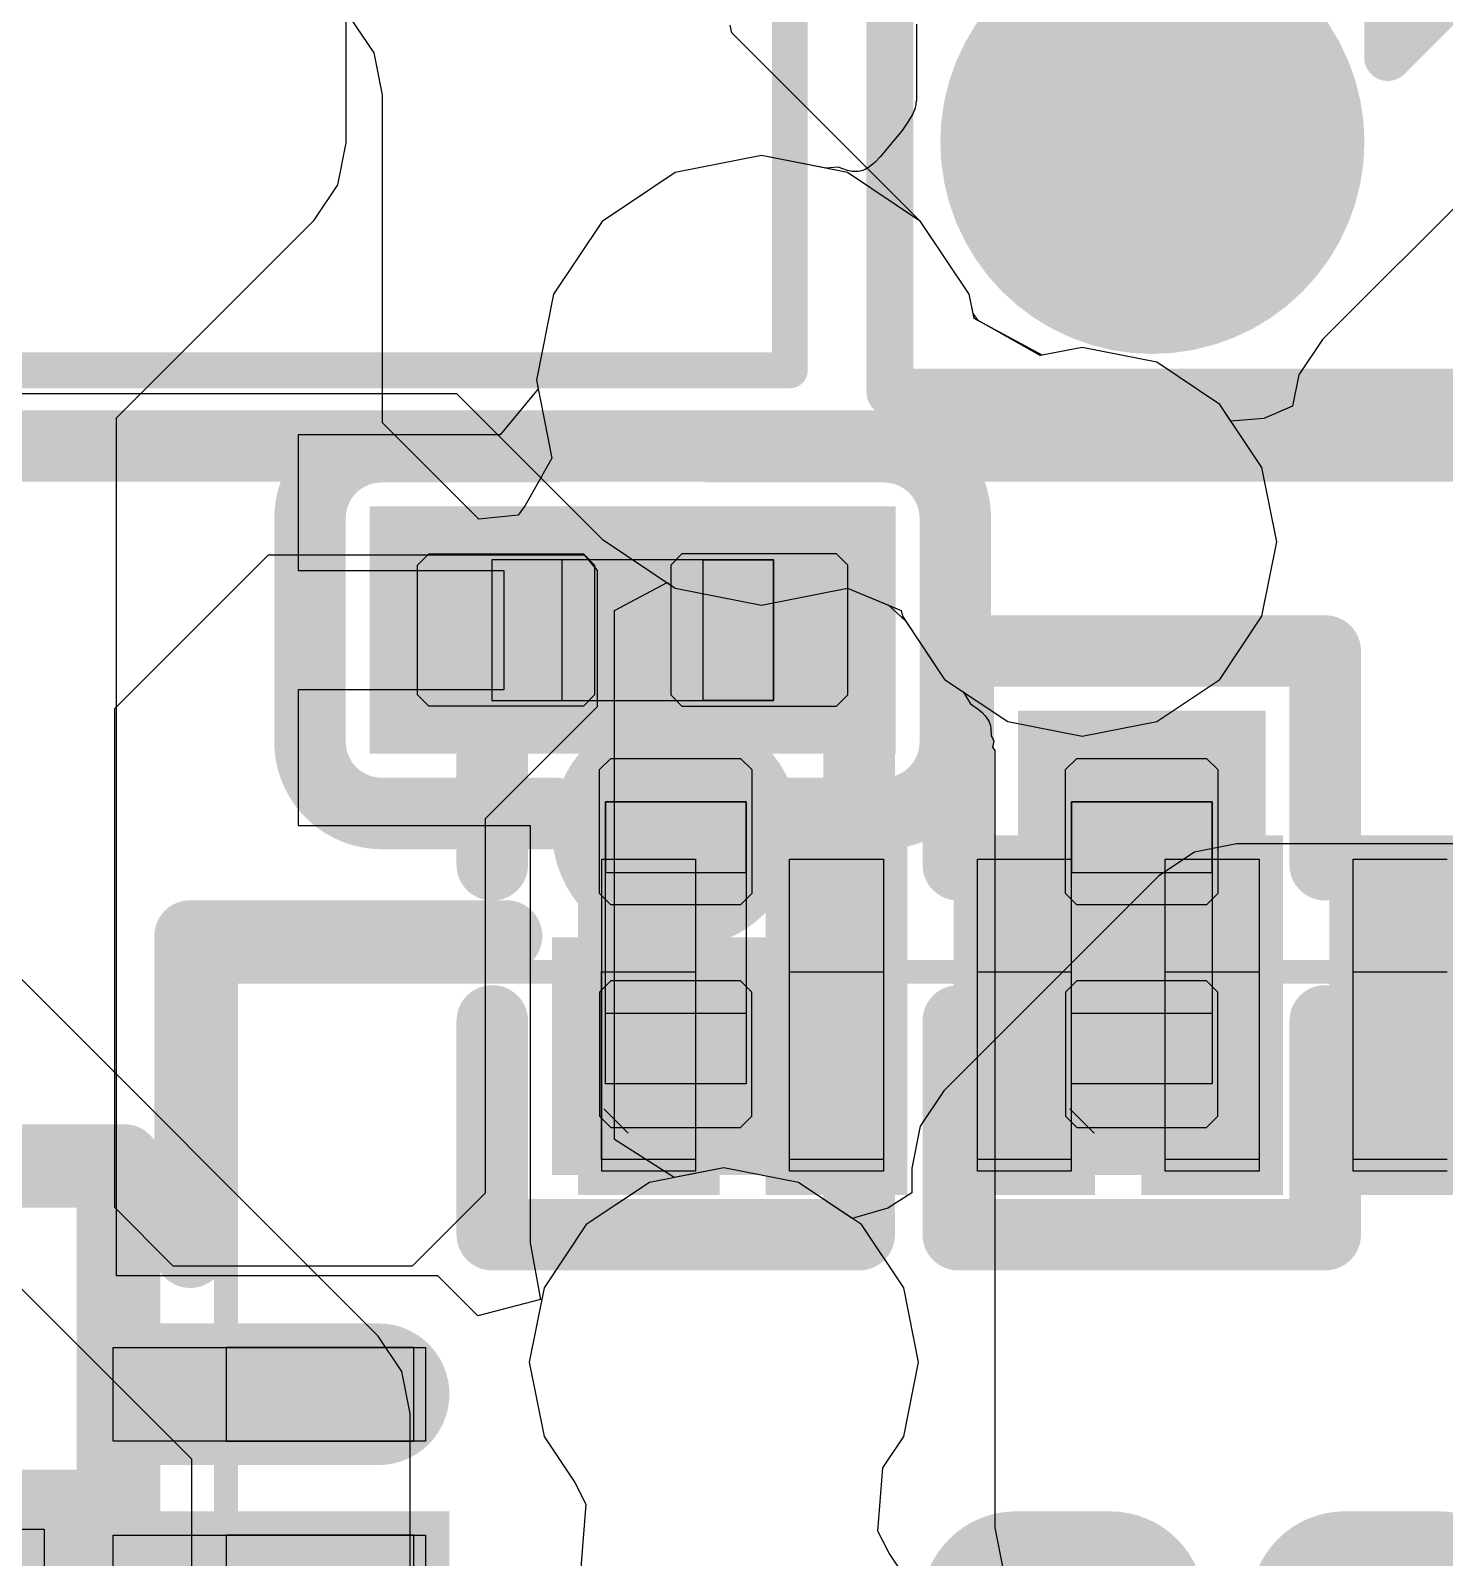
# Model space of a CAD drawing. Header units: millimetres. Extents: x 0 to 11.7, y 0 to 8.3.
# Drawn here: x 5.3018 to 5.4203, y 3.1336 to 3.2617 of the extents above; entities that cross this region are included whole.
import ezdxf

# ---------------------------------------------------------------- set-up
doc = ezdxf.new("R2010")
doc.units = ezdxf.units.MM
doc.header["$MEASUREMENT"] = 0
for name, color, linetype in [('BottomLayer', 5, 'Continuous'), ('BottomOverlay', 54, 'Continuous'), ('BottomPaste', 16, 'Continuous'), ('BottomSolder', 6, 'Continuous'), ('ConnectLayer', 7, 'Continuous'), ('Mechanical15', 56, 'Continuous'), ('Mechanical4', 56, 'Continuous'), ('Mechanical5', 56, 'Continuous'), ('Mechanical6', 56, 'Continuous'), ('TopLayer', 1, 'Continuous'), ('TopOverlay', 2, 'Continuous'), ('TopPaste', 8, 'Continuous'), ('TopSolder', 216, 'Continuous')]:
    doc.layers.add(name, color=color, linetype=linetype)

# ---------------------------------------------------------------- blocks, each defined once
blk = doc.blocks.new('C0201_B_16')
at = {"layer": 'BottomLayer'}
for points in [[(-0.0182, -0.00569), (-0.00369, -0.00569), (-0.0182, 0.00707), (-0.00369, 0.00707)], [(0.00339, -0.00569), (0.0179, -0.00569), (0.00339, 0.00707), (0.0179, 0.00707)]]:
    blk.add_solid(points, dxfattribs=at)
at = {"layer": 'BottomOverlay', "const_width": 0.006}
for points in [[(-0.0272, 0.01007, -0.414214), (-0.0212, 0.01607)], [(0.0209, 0.01607, -0.414214), (0.0269, 0.01007)], [(-0.0212, -0.01469, -0.414214), (-0.0272, -0.00869)], [(0.0269, -0.00869, -0.414214), (0.0209, -0.01469)]]:
    blk.add_lwpolyline(points, format="xyb", dxfattribs=at)
for points in [[(-0.00669, 0.01607), (-0.0212, 0.01607)], [(0.0209, 0.01607), (0.00639, 0.01607)], [(-0.0272, 0.01007), (-0.0272, -0.00869)], [(0.0269, 0.01007), (0.0269, -0.00869)], [(-0.00669, -0.01469), (-0.0212, -0.01469)], [(0.0209, -0.01469), (0.00639, -0.01469)]]:
    blk.add_lwpolyline(points, dxfattribs=at)
at = {"layer": 'BottomOverlay', "const_width": 0.003}
for points in [[(-0.0227, 0.01607, 1), (-0.0197, 0.01607, 1)], [(-0.0227, 0.01607, 1), (-0.0197, 0.01607, 1)], [(-0.00819, 0.01607, 1), (-0.00519, 0.01607, 1)], [(0.00489, 0.01607, 1), (0.00789, 0.01607, 1)], [(0.0194, 0.01607, 1), (0.0224, 0.01607, 1)], [(0.0194, 0.01607, 1), (0.0224, 0.01607, 1)], [(-0.0287, 0.01007, 1), (-0.0257, 0.01007, 1)], [(-0.0287, 0.01007, 1), (-0.0257, 0.01007, 1)], [(0.0254, 0.01007, 1), (0.0284, 0.01007, 1)], [(0.0254, 0.01007, 1), (0.0284, 0.01007, 1)], [(-0.0287, -0.00869, 1), (-0.0257, -0.00869, 1)], [(-0.0287, -0.00869, 1), (-0.0257, -0.00869, 1)], [(0.0254, -0.00869, 1), (0.0284, -0.00869, 1)], [(0.0254, -0.00869, 1), (0.0284, -0.00869, 1)], [(-0.0227, -0.01469, 1), (-0.0197, -0.01469, 1)], [(-0.0227, -0.01469, 1), (-0.0197, -0.01469, 1)], [(-0.00819, -0.01469, 1), (-0.00519, -0.01469, 1)], [(0.00489, -0.01469, 1), (0.00789, -0.01469, 1)], [(0.0194, -0.01469, 1), (0.0224, -0.01469, 1)], [(0.0194, -0.01469, 1), (0.0224, -0.01469, 1)]]:
    blk.add_lwpolyline(points, format="xyb", close=True, dxfattribs=at)
at = {"layer": 'BottomPaste'}
for p, q in [((-0.01725, 0.00707), (-0.0182, 0.00612)), ((-0.00428, 0.00707), (-0.01725, 0.00707)), ((-0.00334, 0.00612), (-0.00428, 0.00707)), ((0.00304, 0.00612), (0.00398, 0.00707)), ((0.00398, 0.00707), (0.01695, 0.00707)), ((0.01695, 0.00707), (0.0179, 0.00612)), ((-0.0182, 0.00612), (-0.0182, -0.00474)), ((-0.00334, -0.00474), (-0.00334, 0.00612)), ((0.00304, -0.00474), (0.00304, 0.00612)), ((0.0179, 0.00612), (0.0179, -0.00474)), ((-0.0182, -0.00474), (-0.01725, -0.00569)), ((-0.00428, -0.00569), (-0.00334, -0.00474)), ((0.00398, -0.00569), (0.00304, -0.00474)), ((0.0179, -0.00474), (0.01695, -0.00569)), ((-0.01725, -0.00569), (-0.00428, -0.00569)), ((0.01695, -0.00569), (0.00398, -0.00569))]:
    blk.add_line(p, q, dxfattribs=at)
for points in [[(-0.0182, -0.00569), (-0.00369, -0.00569), (-0.0182, 0.00707), (-0.00369, 0.00707)], [(0.00339, -0.00569), (0.0179, -0.00569), (0.00339, 0.00707), (0.0179, 0.00707)]]:
    blk.add_solid(points, dxfattribs=at)
at = {"layer": 'BottomSolder'}
for points in [[(-0.0222, -0.00969), (0.00031, -0.00969), (-0.0222, 0.01107), (0.00031, 0.01107)], [(-0.00061, -0.00969), (0.0219, -0.00969), (-0.00061, 0.01107), (0.0219, 0.01107)]]:
    blk.add_solid(points, dxfattribs=at)
at = {"layer": 'Mechanical4'}
for p, q in [((0.01166, 0.0066), (-0.01196, 0.0066)), ((-0.01196, 0.0066), (-0.01196, -0.00521)), ((0.01166, -0.00521), (0.01166, 0.0066)), ((-0.01196, -0.00521), (0.01166, -0.00521))]:
    blk.add_line(p, q, dxfattribs=at)
at = {"layer": 'Mechanical5'}
for p, q in [((-0.01196, -0.00521), (-0.01196, 0.0066)), ((-0.01196, 0.0066), (-0.00606, 0.0066)), ((-0.00606, 0.0066), (-0.00606, -0.00521)), ((0.01166, 0.0066), (0.00576, 0.0066)), ((0.00576, 0.0066), (0.00576, -0.00521)), ((0.01166, -0.00521), (0.01166, 0.0066)), ((-0.00606, -0.00521), (-0.01196, -0.00521)), ((0.00576, -0.00521), (0.01166, -0.00521))]:
    blk.add_line(p, q, dxfattribs=at)
blk = doc.blocks.new('R0201_53')
at = {"layer": 'Mechanical15', "const_width": 0.0001}
blk.add_lwpolyline([(0.01465, -0.006), (0.01665, -0.004)], dxfattribs=at)
at = {"layer": 'Mechanical15', "const_width": 0.00005}
for points in [[(0.01662, -0.004, 1), (0.01667, -0.004, 1)], [(0.01462, -0.006, 1), (0.01467, -0.006, 1)]]:
    blk.add_lwpolyline(points, format="xyb", close=True, dxfattribs=at)
at = {"layer": 'Mechanical4'}
for p, q in [((-0.01111, 0.00591), (0.01252, 0.00591)), ((-0.01111, -0.0059), (-0.01111, 0.00591)), ((0.01252, 0.00591), (0.01252, -0.0059)), ((0.01252, -0.0059), (-0.01111, -0.0059))]:
    blk.add_line(p, q, dxfattribs=at)
at = {"layer": 'Mechanical5'}
for p, q in [((-0.0052, 0.00591), (-0.01111, 0.00591)), ((-0.01111, 0.00591), (-0.01111, -0.0059)), ((-0.0052, -0.0059), (-0.0052, 0.00591)), ((0.00661, 0.00591), (0.01252, 0.00591)), ((0.00661, -0.0059), (0.00661, 0.00591)), ((0.01252, 0.00591), (0.01252, -0.0059)), ((-0.01111, -0.0059), (-0.0052, -0.0059)), ((0.01252, -0.0059), (0.00661, -0.0059))]:
    blk.add_line(p, q, dxfattribs=at)
at = {"layer": 'TopLayer', "const_width": 0.01193}
blk.add_lwpolyline([(-0.0088, 0.00041), (-0.0088, -0.00041)], dxfattribs=at)
at = {"layer": 'TopLayer', "const_width": 0.00597}
for points in [[(-0.01179, 0.00041, 1), (-0.00582, 0.00041, 1)], [(-0.01179, -0.00041, 1), (-0.00582, -0.00041, 1)]]:
    blk.add_lwpolyline(points, format="xyb", close=True, dxfattribs=at)
at = {"layer": 'TopLayer'}
blk.add_solid([(0.00425, -0.00638), (0.01618, -0.00638), (0.00425, 0.00638), (0.01618, 0.00638)], dxfattribs=at)
at = {"layer": 'TopOverlay', "const_width": 0.006}
for points in [[(-0.02377, -0.01538), (-0.02377, 0.01538)], [(-0.00584, 0.01538), (-0.02377, 0.01538)], [(0.02518, 0.01538), (0.00725, 0.01538)], [(0.02518, -0.01538), (0.02518, 0.01538)], [(-0.00584, -0.01538), (-0.02377, -0.01538)], [(0.02518, -0.01538), (0.00725, -0.01538)]]:
    blk.add_lwpolyline(points, dxfattribs=at)
at = {"layer": 'TopOverlay', "const_width": 0.003}
for points in [[(-0.02527, 0.01538, 1), (-0.02227, 0.01538, 1)], [(-0.02527, 0.01538, 1), (-0.02227, 0.01538, 1)], [(-0.00734, 0.01538, 1), (-0.00434, 0.01538, 1)], [(0.00575, 0.01538, 1), (0.00875, 0.01538, 1)], [(0.02368, 0.01538, 1), (0.02668, 0.01538, 1)], [(0.02368, 0.01538, 1), (0.02668, 0.01538, 1)], [(-0.02527, -0.01538, 1), (-0.02227, -0.01538, 1)], [(-0.02527, -0.01538, 1), (-0.02227, -0.01538, 1)], [(-0.00734, -0.01538, 1), (-0.00434, -0.01538, 1)], [(0.00575, -0.01538, 1), (0.00875, -0.01538, 1)], [(0.02368, -0.01538, 1), (0.02668, -0.01538, 1)], [(0.02368, -0.01538, 1), (0.02668, -0.01538, 1)]]:
    blk.add_lwpolyline(points, format="xyb", close=True, dxfattribs=at)
at = {"layer": 'TopPaste'}
for p, q in [((-0.01477, 0.00543), (-0.01383, 0.00638)), ((-0.01477, -0.00543), (-0.01477, 0.00543)), ((-0.01383, 0.00638), (-0.00343, 0.00638)), ((-0.00343, 0.00638), (-0.00248, 0.00543)), ((-0.00248, 0.00543), (-0.00248, -0.00543)), ((0.00484, 0.00638), (0.00389, 0.00543)), ((0.00389, 0.00543), (0.00389, -0.00543)), ((0.01524, 0.00638), (0.00484, 0.00638)), ((0.01618, 0.00543), (0.01524, 0.00638)), ((0.01618, -0.00543), (0.01618, 0.00543)), ((-0.01383, -0.00638), (-0.01477, -0.00543)), ((-0.00343, -0.00638), (-0.01383, -0.00638)), ((-0.00248, -0.00543), (-0.00343, -0.00638)), ((0.00389, -0.00543), (0.00484, -0.00638)), ((0.00484, -0.00638), (0.01524, -0.00638)), ((0.01524, -0.00638), (0.01618, -0.00543))]:
    blk.add_line(p, q, dxfattribs=at)
at = {"layer": 'TopPaste', "const_width": 0.01193}
blk.add_lwpolyline([(-0.0088, 0.00041), (-0.0088, -0.00041)], dxfattribs=at)
at = {"layer": 'TopPaste', "const_width": 0.00597}
for points in [[(-0.01179, 0.00041, 1), (-0.00582, 0.00041, 1)], [(-0.01179, -0.00041, 1), (-0.00582, -0.00041, 1)]]:
    blk.add_lwpolyline(points, format="xyb", close=True, dxfattribs=at)
at = {"layer": 'TopPaste'}
blk.add_solid([(0.00425, -0.00638), (0.01618, -0.00638), (0.00425, 0.00638), (0.01618, 0.00638)], dxfattribs=at)
at = {"layer": 'TopSolder', "const_width": 0.01993}
blk.add_lwpolyline([(-0.0088, 0.00041), (-0.0088, -0.00041)], dxfattribs=at)
at = {"layer": 'TopSolder', "const_width": 0.00997}
for points in [[(-0.01379, 0.00041, 1), (-0.00382, 0.00041, 1)], [(-0.01379, -0.00041, 1), (-0.00382, -0.00041, 1)]]:
    blk.add_lwpolyline(points, format="xyb", close=True, dxfattribs=at)
at = {"layer": 'TopSolder'}
blk.add_solid([(0.00025, -0.01038), (0.02018, -0.01038), (0.00025, 0.01038), (0.02018, 0.01038)], dxfattribs=at)
blk = doc.blocks.new('R0201_54')
at = {"layer": 'Mechanical15', "const_width": 0.0001}
blk.add_lwpolyline([(0.01465, -0.006), (0.01665, -0.004)], dxfattribs=at)
at = {"layer": 'Mechanical15', "const_width": 0.00005}
for points in [[(0.01662, -0.004, 1), (0.01667, -0.004, 1)], [(0.01462, -0.006, 1), (0.01467, -0.006, 1)]]:
    blk.add_lwpolyline(points, format="xyb", close=True, dxfattribs=at)
at = {"layer": 'Mechanical4'}
for p, q in [((-0.01111, 0.00591), (0.01252, 0.00591)), ((-0.01111, -0.0059), (-0.01111, 0.00591)), ((0.01252, 0.00591), (0.01252, -0.0059)), ((0.01252, -0.0059), (-0.01111, -0.0059))]:
    blk.add_line(p, q, dxfattribs=at)
at = {"layer": 'Mechanical5'}
for p, q in [((-0.0052, 0.00591), (-0.01111, 0.00591)), ((-0.01111, 0.00591), (-0.01111, -0.0059)), ((-0.0052, -0.0059), (-0.0052, 0.00591)), ((0.00661, 0.00591), (0.01252, 0.00591)), ((0.00661, -0.0059), (0.00661, 0.00591)), ((0.01252, 0.00591), (0.01252, -0.0059)), ((-0.01111, -0.0059), (-0.0052, -0.0059)), ((0.01252, -0.0059), (0.00661, -0.0059))]:
    blk.add_line(p, q, dxfattribs=at)
at = {"layer": 'TopLayer'}
for points in [[(-0.01477, -0.00638), (-0.00284, -0.00638), (-0.01477, 0.00638), (-0.00284, 0.00638)], [(0.00425, -0.00638), (0.01618, -0.00638), (0.00425, 0.00638), (0.01618, 0.00638)]]:
    blk.add_solid(points, dxfattribs=at)
at = {"layer": 'TopOverlay', "const_width": 0.006}
for points in [[(-0.02377, -0.01538), (-0.02377, 0.01538)], [(-0.00584, 0.01538), (-0.02377, 0.01538)], [(0.02518, 0.01538), (0.00725, 0.01538)], [(0.02518, -0.01538), (0.02518, 0.01538)], [(-0.00584, -0.01538), (-0.02377, -0.01538)], [(0.02518, -0.01538), (0.00725, -0.01538)]]:
    blk.add_lwpolyline(points, dxfattribs=at)
at = {"layer": 'TopOverlay', "const_width": 0.003}
for points in [[(-0.02527, 0.01538, 1), (-0.02227, 0.01538, 1)], [(-0.02527, 0.01538, 1), (-0.02227, 0.01538, 1)], [(-0.00734, 0.01538, 1), (-0.00434, 0.01538, 1)], [(0.00575, 0.01538, 1), (0.00875, 0.01538, 1)], [(0.02368, 0.01538, 1), (0.02668, 0.01538, 1)], [(0.02368, 0.01538, 1), (0.02668, 0.01538, 1)], [(-0.02527, -0.01538, 1), (-0.02227, -0.01538, 1)], [(-0.02527, -0.01538, 1), (-0.02227, -0.01538, 1)], [(-0.00734, -0.01538, 1), (-0.00434, -0.01538, 1)], [(0.00575, -0.01538, 1), (0.00875, -0.01538, 1)], [(0.02368, -0.01538, 1), (0.02668, -0.01538, 1)], [(0.02368, -0.01538, 1), (0.02668, -0.01538, 1)]]:
    blk.add_lwpolyline(points, format="xyb", close=True, dxfattribs=at)
at = {"layer": 'TopPaste'}
for p, q in [((-0.01477, 0.00543), (-0.01383, 0.00638)), ((-0.01477, -0.00543), (-0.01477, 0.00543)), ((-0.01383, 0.00638), (-0.00343, 0.00638)), ((-0.00343, 0.00638), (-0.00248, 0.00543)), ((-0.00248, 0.00543), (-0.00248, -0.00543)), ((0.00484, 0.00638), (0.00389, 0.00543)), ((0.00389, 0.00543), (0.00389, -0.00543)), ((0.01524, 0.00638), (0.00484, 0.00638)), ((0.01618, 0.00543), (0.01524, 0.00638)), ((0.01618, -0.00543), (0.01618, 0.00543)), ((-0.01383, -0.00638), (-0.01477, -0.00543)), ((-0.00343, -0.00638), (-0.01383, -0.00638)), ((-0.00248, -0.00543), (-0.00343, -0.00638)), ((0.00389, -0.00543), (0.00484, -0.00638)), ((0.00484, -0.00638), (0.01524, -0.00638)), ((0.01524, -0.00638), (0.01618, -0.00543))]:
    blk.add_line(p, q, dxfattribs=at)
for points in [[(-0.01477, -0.00638), (-0.00284, -0.00638), (-0.01477, 0.00638), (-0.00284, 0.00638)], [(0.00425, -0.00638), (0.01618, -0.00638), (0.00425, 0.00638), (0.01618, 0.00638)]]:
    blk.add_solid(points, dxfattribs=at)
at = {"layer": 'TopSolder'}
for points in [[(-0.01877, -0.01038), (0.00116, -0.01038), (-0.01877, 0.01038), (0.00116, 0.01038)], [(0.00025, -0.01038), (0.02018, -0.01038), (0.00025, 0.01038), (0.02018, 0.01038)]]:
    blk.add_solid(points, dxfattribs=at)
blk = doc.blocks.new('QFN_56_L7_0_W7_0_P0_40_TL_EP4_0_B_58')
at = {"layer": 'BottomLayer', "const_width": 0.00787}
blk.add_lwpolyline([(0.10539, 0.13963), (0.10539, 0.12132)], dxfattribs=at)
at = {"layer": 'BottomLayer', "const_width": 0.00394}
for points in [[(0.10342, 0.13963, 1), (0.10736, 0.13963, 1)], [(0.10342, 0.12132, 1), (0.10736, 0.12132, 1)]]:
    blk.add_lwpolyline(points, format="xyb", close=True, dxfattribs=at)
at = {"layer": 'BottomLayer'}
for points in [[(0.0857, 0.11739), (0.09357, 0.11739), (0.0857, 0.14357), (0.09357, 0.14357)], [(0.12409, 0.09474), (0.15027, 0.09474), (0.12409, 0.10261), (0.15027, 0.10261)], [(0.12409, 0.079), (0.15027, 0.079), (0.12409, 0.08687), (0.15027, 0.08687)], [(0.12409, 0.06325), (0.15027, 0.06325), (0.12409, 0.07112), (0.15027, 0.07112)], [(0.12409, 0.0475), (0.15027, 0.0475), (0.12409, 0.05537), (0.15027, 0.05537)], [(0.12409, 0.03175), (0.15027, 0.03175), (0.12409, 0.03962), (0.15027, 0.03962)]]:
    blk.add_solid(points, dxfattribs=at)
at = {"layer": 'BottomOverlay', "const_width": 0.006}
for points in [[(0.1173, 0.13712), (0.14382, 0.13712)], [(0.14382, 0.13712), (0.14382, 0.11059)]]:
    blk.add_lwpolyline(points, dxfattribs=at)
at = {"layer": 'BottomOverlay', "const_width": 0.003}
for points in [[(0.1158, 0.13712, 1), (0.1188, 0.13712, 1)], [(0.14232, 0.13712, 1), (0.14532, 0.13712, 1)], [(0.14232, 0.13712, 1), (0.14532, 0.13712, 1)], [(0.14232, 0.11059, 1), (0.14532, 0.11059, 1)]]:
    blk.add_lwpolyline(points, format="xyb", close=True, dxfattribs=at)
at = {"layer": 'BottomPaste'}
for p, q in [((0.0857, 0.14357), (0.09357, 0.14357)), ((0.09357, 0.14357), (0.09357, 0.11739)), ((0.10145, 0.14357), (0.10932, 0.14357)), ((0.10145, 0.11739), (0.10145, 0.14357)), ((0.10932, 0.14357), (0.10932, 0.11739)), ((0.09357, 0.11739), (0.0857, 0.11739)), ((0.10932, 0.11739), (0.10145, 0.11739)), ((0.12409, 0.10261), (0.15027, 0.10261)), ((0.12409, 0.09474), (0.12409, 0.10261)), ((0.15027, 0.10261), (0.15027, 0.09474)), ((0.15027, 0.09474), (0.12409, 0.09474)), ((0.12409, 0.08687), (0.15027, 0.08687)), ((0.12409, 0.079), (0.12409, 0.08687)), ((0.15027, 0.08687), (0.15027, 0.079)), ((0.15027, 0.079), (0.12409, 0.079)), ((0.12409, 0.07112), (0.15027, 0.07112)), ((0.12409, 0.06325), (0.12409, 0.07112)), ((0.15027, 0.07112), (0.15027, 0.06325)), ((0.15027, 0.06325), (0.12409, 0.06325)), ((0.12409, 0.05537), (0.15027, 0.05537)), ((0.12409, 0.0475), (0.12409, 0.05537)), ((0.15027, 0.05537), (0.15027, 0.0475)), ((0.15027, 0.0475), (0.12409, 0.0475)), ((0.12409, 0.03962), (0.15027, 0.03962)), ((0.12409, 0.03175), (0.12409, 0.03962)), ((0.15027, 0.03962), (0.15027, 0.03175))]:
    blk.add_line(p, q, dxfattribs=at)
at = {"layer": 'BottomSolder', "const_width": 0.01187}
blk.add_lwpolyline([(0.10539, 0.13963), (0.10539, 0.12132)], dxfattribs=at)
at = {"layer": 'BottomSolder', "const_width": 0.00594}
for points in [[(0.10242, 0.13963, 1), (0.10836, 0.13963, 1)], [(0.10242, 0.12132, 1), (0.10836, 0.12132, 1)]]:
    blk.add_lwpolyline(points, format="xyb", close=True, dxfattribs=at)
at = {"layer": 'BottomSolder'}
for points in [[(0.0837, 0.11539), (0.09557, 0.11539), (0.0837, 0.14557), (0.09557, 0.14557)], [(0.12209, 0.09274), (0.15227, 0.09274), (0.12209, 0.10461), (0.15227, 0.10461)], [(0.12209, 0.077), (0.15227, 0.077), (0.12209, 0.08887), (0.15227, 0.08887)], [(0.12209, 0.06125), (0.15227, 0.06125), (0.12209, 0.07312), (0.15227, 0.07312)], [(0.12209, 0.0455), (0.15227, 0.0455), (0.12209, 0.05737), (0.15227, 0.05737)], [(0.12209, 0.02975), (0.15227, 0.02975), (0.12209, 0.04162), (0.15227, 0.04162)]]:
    blk.add_solid(points, dxfattribs=at)
at = {"layer": 'Mechanical15'}
for p, q in [((0.09358, 0.13411), (0.0857, 0.13411)), ((0.09358, 0.11837), (0.09358, 0.13411)), ((0.10145, 0.13411), (0.10145, 0.11837)), ((0.10932, 0.13411), (0.10145, 0.13411)), ((0.10932, 0.11837), (0.10932, 0.13411)), ((0.0857, 0.11837), (0.09358, 0.11837)), ((0.10145, 0.11837), (0.10932, 0.11837)), ((0.12507, 0.09474), (0.12507, 0.10262)), ((0.12507, 0.10262), (0.14082, 0.10262)), ((0.14082, 0.10262), (0.14082, 0.09474)), ((0.14082, 0.09474), (0.12507, 0.09474)), ((0.12507, 0.079), (0.12507, 0.08687)), ((0.12507, 0.08687), (0.14082, 0.08687)), ((0.14082, 0.08687), (0.14082, 0.079)), ((0.14082, 0.079), (0.12507, 0.079)), ((0.12507, 0.06325), (0.12507, 0.07112)), ((0.12507, 0.07112), (0.14082, 0.07112)), ((0.14082, 0.07112), (0.14082, 0.06325)), ((0.14082, 0.06325), (0.12507, 0.06325)), ((0.12507, 0.0475), (0.12507, 0.05537)), ((0.12507, 0.05537), (0.14082, 0.05537)), ((0.14082, 0.05537), (0.14082, 0.0475)), ((0.14082, 0.0475), (0.12507, 0.0475)), ((0.12507, 0.03175), (0.12507, 0.03963)), ((0.12507, 0.03963), (0.14082, 0.03963)), ((0.14082, 0.03963), (0.14082, 0.03175))]:
    blk.add_line(p, q, dxfattribs=at)
at = {"layer": 'Mechanical15', "const_width": 0.002}
for points in [[(-0.13477, 0.13411), (0.14082, 0.13411)], [(0.14082, 0.13411), (0.14082, -0.14148)]]:
    blk.add_lwpolyline(points, dxfattribs=at)
at = {"layer": 'Mechanical15', "const_width": 0.001}
blk.add_lwpolyline([(0.14032, 0.13411, 1), (0.14132, 0.13411, 1)], format="xyb", close=True, dxfattribs=at)
blk.add_lwpolyline([(0.14032, 0.13411, 1), (0.14132, 0.13411, 1)], format="xyb", close=True, dxfattribs=at)
blk = doc.blocks.new('TF_SMD_H2_8____B_64')
at = {"layer": 'BottomOverlay', "const_width": 0.00598}
blk.add_lwpolyline([(-0.12693, -0.08296), (0.16696, -0.08296)], dxfattribs=at)
at = {"layer": 'Mechanical15', "const_width": 0.002}
blk.add_lwpolyline([(-0.21, -0.08296), (0.23921, -0.08296)], dxfattribs=at)
blk = doc.blocks.new('__2812B_0807_70')
at = {"layer": 'TopLayer', "const_width": 0.01378}
for points in [[(-0.02594, 0.02339, 1), (-0.01216, 0.02339, 1)], [(0.01406, 0.02339, 1), (0.02784, 0.02339, 1)]]:
    blk.add_lwpolyline(points, format="xyb", close=True, dxfattribs=at)
at = {"layer": 'TopLayer'}
for points in [[(-0.00527, -0.04138), (-0.00527, -0.01383), (-0.03283, -0.04138), (-0.03283, -0.01383)], [(0.03473, -0.04138), (0.03473, -0.01383), (0.00717, -0.04138), (0.00717, -0.01383)]]:
    blk.add_solid(points, dxfattribs=at)
at = {"layer": 'TopOverlay', "const_width": 0.00394}
for points in [[(-0.04005, 0.04539), (-0.04005, 0.02264)], [(-0.04005, 0.04539), (0.04195, 0.04539)], [(0.04195, 0.04539), (0.04195, -0.04961)], [(-0.04005, 0.02264), (-0.04005, -0.02286)], [(-0.01196, 0.00366), (0.01369, 0.00366)], [(-0.01196, 0.00366), (0.00086, -0.00917)], [(0.01373, 0.0037), (0.00086, -0.00917)], [(0.01373, 0.0037), (0.01369, 0.00366)], [(-0.04005, -0.02286), (-0.04005, -0.0456)], [(-0.04005, -0.04061), (-0.04005, -0.04961)], [(-0.04005, -0.04961), (0.04195, -0.04961)]]:
    blk.add_lwpolyline(points, dxfattribs=at)
at = {"layer": 'TopOverlay', "const_width": 0.00197}
for points in [[(-0.04103, 0.04539, 1), (-0.03906, 0.04539, 1)], [(-0.04103, 0.04539, 1), (-0.03906, 0.04539, 1)], [(0.04097, 0.04539, 1), (0.04294, 0.04539, 1)], [(0.04097, 0.04539, 1), (0.04294, 0.04539, 1)], [(-0.04103, 0.02264, 1), (-0.03906, 0.02264, 1)], [(-0.04103, 0.02264, 1), (-0.03906, 0.02264, 1)], [(-0.01295, 0.00366, 1), (-0.01098, 0.00366, 1)], [(-0.01295, 0.00366, 1), (-0.01098, 0.00366, 1)], [(0.0127, 0.00366, 1), (0.01467, 0.00366, 1)], [(0.0127, 0.00366, 1), (0.01467, 0.00366, 1)], [(0.01274, 0.0037, 1), (0.01471, 0.0037, 1)], [(0.01274, 0.0037, 1), (0.01471, 0.0037, 1)], [(-0.00012, -0.00917, 1), (0.00185, -0.00917, 1)], [(-0.00012, -0.00917, 1), (0.00185, -0.00917, 1)], [(-0.04103, -0.02286, 1), (-0.03906, -0.02286, 1)], [(-0.04103, -0.02286, 1), (-0.03906, -0.02286, 1)], [(-0.04103, -0.04061, 1), (-0.03906, -0.04061, 1)], [(-0.04103, -0.0456, 1), (-0.03906, -0.0456, 1)], [(-0.04103, -0.04961, 1), (-0.03906, -0.04961, 1)], [(-0.04103, -0.04961, 1), (-0.03906, -0.04961, 1)], [(0.04097, -0.04961, 1), (0.04294, -0.04961, 1)], [(0.04097, -0.04961, 1), (0.04294, -0.04961, 1)]]:
    blk.add_lwpolyline(points, format="xyb", close=True, dxfattribs=at)
at = {"layer": 'TopPaste', "const_width": 0.01378}
for points in [[(-0.02594, 0.02339, 1), (-0.01216, 0.02339, 1)], [(0.01406, 0.02339, 1), (0.02784, 0.02339, 1)]]:
    blk.add_lwpolyline(points, format="xyb", close=True, dxfattribs=at)
at = {"layer": 'TopPaste'}
for points in [[(-0.00527, -0.04138), (-0.00527, -0.01383), (-0.03283, -0.04138), (-0.03283, -0.01383)], [(0.03473, -0.04138), (0.03473, -0.01383), (0.00717, -0.04138), (0.00717, -0.01383)]]:
    blk.add_solid(points, dxfattribs=at)
at = {"layer": 'TopSolder', "const_width": 0.01778}
for points in [[(-0.02794, 0.02339, 1), (-0.01016, 0.02339, 1)], [(0.01206, 0.02339, 1), (0.02984, 0.02339, 1)]]:
    blk.add_lwpolyline(points, format="xyb", close=True, dxfattribs=at)
at = {"layer": 'TopSolder'}
for points in [[(-0.00127, -0.04538), (-0.00127, -0.00983), (-0.03683, -0.04538), (-0.03683, -0.00983)], [(0.03873, -0.04538), (0.03873, -0.00983), (0.00317, -0.04538), (0.00317, -0.00983)]]:
    blk.add_solid(points, dxfattribs=at)
blk = doc.blocks.new('LCD_240_240_76')
at = {"layer": 'TopSolder', "const_width": 0.00794}
for points in [[(-0.34464, 0.41615, 1), (-0.3367, 0.41615, 1)], [(-0.33676, 0.41615, 1), (-0.32883, 0.41615, 1)], [(-0.31708, 0.41615, 1), (-0.30914, 0.41615, 1)], [(-0.3092, 0.41615, 1), (-0.30127, 0.41615, 1)]]:
    blk.add_lwpolyline(points, format="xyb", close=True, dxfattribs=at)
at = {"layer": 'TopSolder'}
for points in [[(-0.34067, 0.30109), (-0.33279, 0.30109), (-0.34067, 0.42409), (-0.33279, 0.42409)], [(-0.31311, 0.30109), (-0.30524, 0.30109), (-0.31311, 0.42409), (-0.30524, 0.42409)]]:
    blk.add_solid(points, dxfattribs=at)
blk = doc.blocks.new('SOT_723_L1_2_W0_8_P0_40_LS1_2_BR_82')
at = {"layer": 'Mechanical15'}
for p, q in [((0.01221, 0.01161), (0.01221, 0.01988)), ((0.01221, 0.01988), (0.02362, 0.01988)), ((0.02362, 0.01988), (0.02362, 0.01161)), ((0.01221, 0.01161), (0.01221, 0.01161)), ((0.02362, 0.01161), (0.01221, 0.01161)), ((-0.01221, 0.0061), (-0.02362, 0.0061)), ((-0.02362, 0.0061), (-0.02362, -0.0061)), ((-0.01221, -0.0061), (-0.01221, 0.0061)), ((-0.02362, -0.0061), (-0.01221, -0.0061)), ((-0.01221, -0.0061), (-0.01221, -0.0061)), ((0.01221, -0.01988), (0.01221, -0.01161)), ((0.01221, -0.01161), (0.02362, -0.01161)), ((0.02362, -0.01161), (0.02362, -0.01988)), ((0.01221, -0.01988), (0.01221, -0.01988)), ((0.02362, -0.01988), (0.01221, -0.01988)), ((0.02264, -0.02126), (0.02125, -0.02264)), ((0.0246, -0.02126), (0.02264, -0.02126)), ((0.02598, -0.02264), (0.0246, -0.02126)), ((0.02125, -0.02264), (0.02125, -0.02362)), ((0.02598, -0.02362), (0.02598, -0.02264)), ((0.02125, -0.02362), (0.02125, -0.0246)), ((0.02598, -0.02362), (0.02598, -0.02362)), ((0.02598, -0.0246), (0.02598, -0.02362)), ((0.02125, -0.0246), (0.02264, -0.02599)), ((0.0246, -0.02598), (0.02598, -0.0246)), ((0.02264, -0.02599), (0.0246, -0.02598))]:
    blk.add_line(p, q, dxfattribs=at)
at = {"layer": 'Mechanical15', "const_width": 0.002}
for points in [[(0.01575, 0.02362), (-0.01575, 0.02362)], [(-0.01575, -0.02362), (-0.01575, 0.02362)], [(0.01575, -0.02362), (0.01575, 0.02362)], [(0.01575, -0.02362), (-0.01575, -0.02362)]]:
    blk.add_lwpolyline(points, dxfattribs=at)
at = {"layer": 'Mechanical15', "const_width": 0.001}
for points in [[(-0.01625, 0.02362, 1), (-0.01525, 0.02362, 1)], [(-0.01625, 0.02362, 1), (-0.01525, 0.02362, 1)], [(0.01525, 0.02362, 1), (0.01625, 0.02362, 1)], [(0.01525, 0.02362, 1), (0.01625, 0.02362, 1)], [(-0.01625, -0.02362, 1), (-0.01525, -0.02362, 1)], [(-0.01625, -0.02362, 1), (-0.01525, -0.02362, 1)], [(0.01525, -0.02362, 1), (0.01625, -0.02362, 1)], [(0.01525, -0.02362, 1), (0.01625, -0.02362, 1)]]:
    blk.add_lwpolyline(points, format="xyb", close=True, dxfattribs=at)
at = {"layer": 'Mechanical6'}
for points, const_width in [([(0.03894, -0.015, 1), (0.03106, -0.015, 1)], 0.00787), ([(0.02909, -0.015, 1), (0.03303, -0.015, 1)], 0.00394), ([(0.03697, -0.015, 1), (0.04091, -0.015, 1)], 0.00394)]:
    blk.add_lwpolyline(points, format="xyb", close=True, dxfattribs=dict(at, const_width=const_width))
at = {"layer": 'TopLayer', "const_width": 0.01709}
blk.add_lwpolyline([(-0.01977, 0), (-0.02193, 0)], dxfattribs=at)
at = {"layer": 'TopLayer', "const_width": 0.00854}
for points in [[(-0.0262, 0, 1), (-0.01766, 0, 1)], [(-0.02404, 0, 1), (-0.0155, 0, 1)]]:
    blk.add_lwpolyline(points, format="xyb", close=True, dxfattribs=at)
at = {"layer": 'TopLayer'}
for points in [[(0.01122, 0.00996), (0.03048, 0.00996), (0.01122, 0.02154), (0.03048, 0.02154)], [(0.01122, -0.02154), (0.03048, -0.02154), (0.01122, -0.00996), (0.03048, -0.00996)]]:
    blk.add_solid(points, dxfattribs=at)
at = {"layer": 'TopOverlay', "const_width": 0.006}
for points in [[(-0.01875, 0.01479), (-0.01875, 0.02662)], [(0.01875, 0.02662), (-0.01875, 0.02662)], [(0.01875, -0.00096), (0.01875, 0.00096)], [(-0.01875, -0.02662), (-0.01875, -0.01479)], [(0.01875, -0.02662), (-0.01875, -0.02662)]]:
    blk.add_lwpolyline(points, dxfattribs=at)
at = {"layer": 'TopOverlay', "const_width": 0.003}
for points in [[(-0.02025, 0.02662, 1), (-0.01725, 0.02662, 1)], [(-0.02025, 0.02662, 1), (-0.01725, 0.02662, 1)], [(0.01725, 0.02662, 1), (0.02025, 0.02662, 1)], [(-0.02025, 0.01479, 1), (-0.01725, 0.01479, 1)], [(0.01725, 0.00096, 1), (0.02025, 0.00096, 1)], [(0.01725, -0.00096, 1), (0.02025, -0.00096, 1)], [(-0.02025, -0.01479, 1), (-0.01725, -0.01479, 1)], [(-0.02025, -0.02662, 1), (-0.01725, -0.02662, 1)], [(-0.02025, -0.02662, 1), (-0.01725, -0.02662, 1)], [(0.01725, -0.02662, 1), (0.02025, -0.02662, 1)]]:
    blk.add_lwpolyline(points, format="xyb", close=True, dxfattribs=at)
at = {"layer": 'TopPaste', "const_width": 0.01709}
blk.add_lwpolyline([(-0.01977, 0), (-0.02193, 0)], dxfattribs=at)
at = {"layer": 'TopPaste', "const_width": 0.00854}
for points in [[(-0.0262, 0, 1), (-0.01766, 0, 1)], [(-0.02404, 0, 1), (-0.0155, 0, 1)]]:
    blk.add_lwpolyline(points, format="xyb", close=True, dxfattribs=at)
at = {"layer": 'TopPaste'}
for points in [[(0.01122, 0.00996), (0.03048, 0.00996), (0.01122, 0.02154), (0.03048, 0.02154)], [(0.01122, -0.02154), (0.03048, -0.02154), (0.01122, -0.00996), (0.03048, -0.00996)]]:
    blk.add_solid(points, dxfattribs=at)
at = {"layer": 'TopSolder', "const_width": 0.02509}
blk.add_lwpolyline([(-0.01977, 0), (-0.02193, 0)], dxfattribs=at)
at = {"layer": 'TopSolder', "const_width": 0.01254}
for points in [[(-0.0282, 0, 1), (-0.01566, 0, 1)], [(-0.02604, 0, 1), (-0.0135, 0, 1)]]:
    blk.add_lwpolyline(points, format="xyb", close=True, dxfattribs=at)
at = {"layer": 'TopSolder'}
for points in [[(0.00722, 0.00596), (0.03448, 0.00596), (0.00722, 0.02554), (0.03448, 0.02554)], [(0.00722, -0.02554), (0.03448, -0.02554), (0.00722, -0.00596), (0.03448, -0.00596)]]:
    blk.add_solid(points, dxfattribs=at)

msp = doc.modelspace()

# ---------------------------------------------------------------- linework, layer by layer
at = {"layer": 'BottomLayer'}
for p, q in [((5.32171, 3.21767), (5.30881, 3.20477)), ((5.34825, 3.21767), (5.32171, 3.21767)), ((5.34931, 3.21637), (5.34825, 3.21767)), ((5.34931, 3.20497), (5.34931, 3.21637)), ((5.30881, 3.20477), (5.30881, 3.16297)), ((5.33991, 3.19557), (5.34931, 3.20497)), ((5.33991, 3.16417), (5.33991, 3.19557)), ((5.33381, 3.15807), (5.33991, 3.16417)), ((5.30881, 3.16297), (5.31371, 3.15807)), ((5.31371, 3.15807), (5.33381, 3.15807))]:
    msp.add_line(p, q, dxfattribs=at)
at = {"layer": 'ConnectLayer'}
for p, q in [((5.4571, 3.28276), (5.4101, 3.23576)), ((5.32824, 3.25224), (5.32824, 3.28057)), ((5.33058, 3.25978), (5.32859, 3.26276)), ((5.36058, 3.26147), (5.36042, 3.26211)), ((5.37605, 3.26221), (5.37605, 3.25578)), ((5.37639, 3.24566), (5.36058, 3.26147)), ((5.33128, 3.25627), (5.33058, 3.25978)), ((5.33128, 3.22875), (5.33128, 3.25627)), ((5.37599, 3.25544), (5.37595, 3.25521)), ((5.37605, 3.25578), (5.37599, 3.25563)), ((5.37599, 3.25563), (5.37599, 3.25544)), ((5.37574, 3.25469), (5.37537, 3.25404)), ((5.37594, 3.25514), (5.37574, 3.25469)), ((5.37596, 3.25518), (5.37594, 3.25514)), ((5.37595, 3.25521), (5.37596, 3.25518)), ((5.37485, 3.25328), (5.37301, 3.25107)), ((5.37537, 3.25404), (5.37485, 3.25328)), ((5.32754, 3.24873), (5.32824, 3.25224)), ((5.36305, 3.25119), (5.35583, 3.24975)), ((5.36305, 3.25119), (5.35583, 3.24975)), ((5.37027, 3.24975), (5.36305, 3.25119)), ((5.36848, 3.25011), (5.36305, 3.25119)), ((5.3724, 3.25045), (5.37203, 3.25018)), ((5.37259, 3.25063), (5.3724, 3.25045)), ((5.37301, 3.25107), (5.37259, 3.25063)), ((5.35583, 3.24975), (5.34971, 3.24566)), ((5.35583, 3.24975), (5.34971, 3.24566)), ((5.3695, 3.25019), (5.36848, 3.25011)), ((5.37028, 3.24993), (5.3695, 3.25019)), ((5.37639, 3.24566), (5.37027, 3.24975)), ((5.37066, 3.24985), (5.37028, 3.24993)), ((5.37094, 3.24983), (5.37066, 3.24985)), ((5.37116, 3.24983), (5.37094, 3.24983)), ((5.37134, 3.24986), (5.37116, 3.24983)), ((5.37152, 3.24991), (5.37134, 3.24986)), ((5.37175, 3.25001), (5.37152, 3.24991)), ((5.37203, 3.25018), (5.37175, 3.25001)), ((5.32555, 3.24575), (5.32754, 3.24873)), ((5.30898, 3.22918), (5.32555, 3.24575)), ((5.34971, 3.24566), (5.34563, 3.23954)), ((5.34971, 3.24566), (5.34563, 3.23954)), ((5.38048, 3.23954), (5.37639, 3.24566)), ((5.38048, 3.23954), (5.37639, 3.24566)), ((5.34563, 3.23954), (5.34419, 3.23233)), ((5.34563, 3.23954), (5.34419, 3.23233)), ((5.3808, 3.23793), (5.38048, 3.23954)), ((5.38088, 3.23752), (5.38048, 3.23954)), ((5.38123, 3.23733), (5.3808, 3.23793)), ((5.38659, 3.23443), (5.38088, 3.23752)), ((5.38641, 3.2344), (5.38123, 3.23733)), ((5.38994, 3.23509), (5.38659, 3.23443)), ((5.38994, 3.23509), (5.38659, 3.23443)), ((5.39619, 3.23385), (5.38994, 3.23509)), ((5.39619, 3.23385), (5.38994, 3.23509)), ((5.4101, 3.23576), (5.40811, 3.23278)), ((5.38659, 3.23443), (5.38641, 3.2344)), ((5.40148, 3.23031), (5.39619, 3.23385)), ((5.40148, 3.23031), (5.39619, 3.23385)), ((5.40811, 3.23278), (5.40759, 3.23016)), ((5.2503, 3.23122), (5.33749, 3.23122)), ((5.33749, 3.23122), (5.34971, 3.21899)), ((5.34433, 3.23162), (5.34116, 3.22776)), ((5.34419, 3.23233), (5.34433, 3.23162)), ((5.34419, 3.23233), (5.34549, 3.22579)), ((5.40501, 3.22502), (5.40148, 3.23031)), ((5.40241, 3.22891), (5.40148, 3.23031)), ((5.40759, 3.23016), (5.40516, 3.22911)), ((5.30898, 3.15722), (5.30898, 3.22918)), ((5.33935, 3.22069), (5.33128, 3.22875)), ((5.40516, 3.22911), (5.40241, 3.22891)), ((5.34116, 3.22776), (5.32421, 3.22776)), ((5.32421, 3.22776), (5.32421, 3.21638)), ((5.34549, 3.22579), (5.34325, 3.22183)), ((5.40626, 3.21878), (5.40501, 3.22502)), ((5.34266, 3.22101), (5.33935, 3.22069)), ((5.34325, 3.22183), (5.34266, 3.22101)), ((5.34971, 3.21899), (5.35583, 3.2149)), ((5.40501, 3.21254), (5.40626, 3.21878)), ((5.32421, 3.21638), (5.34146, 3.21638)), ((5.34146, 3.21638), (5.34146, 3.20638)), ((5.35073, 3.21301), (5.35514, 3.21536)), ((5.35514, 3.21536), (5.35583, 3.2149)), ((5.35583, 3.2149), (5.36305, 3.21346)), ((5.35583, 3.2149), (5.36305, 3.21346)), ((5.36305, 3.21346), (5.37027, 3.2149)), ((5.36305, 3.21346), (5.37027, 3.2149)), ((5.37027, 3.2149), (5.37372, 3.21347)), ((5.37027, 3.2149), (5.37477, 3.21303)), ((5.37372, 3.21347), (5.37514, 3.21214)), ((5.35073, 3.16864), (5.35073, 3.21301)), ((5.37477, 3.21303), (5.37487, 3.21254)), ((5.37487, 3.21254), (5.37841, 3.20724)), ((5.37514, 3.21214), (5.37841, 3.20724)), ((5.40148, 3.20724), (5.40501, 3.21254)), ((5.37841, 3.20724), (5.37997, 3.2062)), ((5.37841, 3.20724), (5.3837, 3.20371)), ((5.39619, 3.20371), (5.40148, 3.20724)), ((5.34146, 3.20638), (5.32421, 3.20638)), ((5.32421, 3.20638), (5.32421, 3.195)), ((5.37997, 3.2062), (5.38059, 3.20519)), ((5.38059, 3.20519), (5.38122, 3.20474)), ((5.38122, 3.20474), (5.38155, 3.20446)), ((5.38155, 3.20446), (5.38179, 3.20421)), ((5.38179, 3.20421), (5.38196, 3.204)), ((5.38196, 3.204), (5.38207, 3.20383)), ((5.38207, 3.20383), (5.38215, 3.20367)), ((5.38215, 3.20367), (5.38221, 3.20352)), ((5.38221, 3.20352), (5.38226, 3.20334)), ((5.38226, 3.20334), (5.38229, 3.20312)), ((5.38229, 3.20312), (5.38232, 3.20253)), ((5.3837, 3.20371), (5.38994, 3.20247)), ((5.38994, 3.20247), (5.39619, 3.20371)), ((5.38232, 3.20253), (5.38254, 3.20207)), ((5.38254, 3.20207), (5.38244, 3.20157)), ((5.38244, 3.20157), (5.38263, 3.20129)), ((5.38263, 3.20129), (5.38263, 3.13607)), ((5.33093, 3.15217), (5.28908, 3.19402)), ((5.32421, 3.195), (5.34366, 3.195)), ((5.34366, 3.195), (5.34366, 3.15998)), ((5.39935, 3.19275), (5.39638, 3.19076)), ((5.40287, 3.19345), (5.39935, 3.19275)), ((5.50618, 3.19345), (5.40287, 3.19345)), ((5.39638, 3.19076), (5.37835, 3.17274)), ((5.27942, 3.17773), (5.31527, 3.14188)), ((5.37835, 3.17274), (5.37637, 3.16976)), ((5.37637, 3.16976), (5.37567, 3.16625)), ((5.35573, 3.16546), (5.35073, 3.16864)), ((5.35991, 3.16629), (5.35366, 3.16504)), ((5.35991, 3.16629), (5.35573, 3.16546)), ((5.36615, 3.16504), (5.35991, 3.16629)), ((5.36615, 3.16504), (5.35991, 3.16629)), ((5.37567, 3.16625), (5.37567, 3.16418)), ((5.35366, 3.16504), (5.34837, 3.16151)), ((5.37144, 3.16151), (5.36615, 3.16504)), ((5.37067, 3.16203), (5.36615, 3.16504)), ((5.37567, 3.16418), (5.37364, 3.1629)), ((5.37364, 3.1629), (5.37067, 3.16203)), ((5.34837, 3.16151), (5.34483, 3.15622)), ((5.37498, 3.15622), (5.37144, 3.16151)), ((5.34366, 3.15998), (5.34366, 3.15998)), ((5.34366, 3.15998), (5.34454, 3.15523)), ((5.33592, 3.15722), (5.30898, 3.15722)), ((5.33927, 3.15387), (5.33592, 3.15722)), ((5.34483, 3.15622), (5.34359, 3.14997)), ((5.37622, 3.14997), (5.37498, 3.15622)), ((5.34454, 3.15523), (5.33927, 3.15387)), ((5.33292, 3.14919), (5.33093, 3.15217)), ((5.33362, 3.14568), (5.33292, 3.14919)), ((5.34359, 3.14997), (5.34483, 3.14373)), ((5.37498, 3.14373), (5.37622, 3.14997)), ((5.33362, 3.11878), (5.33362, 3.14568)), ((5.34483, 3.14373), (5.3474, 3.13989)), ((5.37324, 3.14112), (5.37498, 3.14373)), ((5.31527, 3.14188), (5.31527, 3.11498)), ((5.37281, 3.13579), (5.37324, 3.14112)), ((5.3474, 3.13989), (5.34834, 3.13807)), ((5.34834, 3.13807), (5.34791, 3.13273)), ((5.37375, 3.13396), (5.37281, 3.13579)), ((5.38263, 3.13607), (5.38333, 3.13256)), ((5.37631, 3.13012), (5.37375, 3.13396))]:
    msp.add_line(p, q, dxfattribs=at)
at = {"layer": 'TopOverlay', "const_width": 0.003}
for points in [[(5.36544, 3.23316), (5.36544, 3.30554)], [(5.17167, 3.23316), (5.36544, 3.23316)]]:
    msp.add_lwpolyline(points, dxfattribs=at)
at = {"layer": 'TopOverlay', "const_width": 0.0015}
msp.add_lwpolyline([(5.36469, 3.23316, 1), (5.36619, 3.23316, 1)], format="xyb", close=True, dxfattribs=at)
msp.add_lwpolyline([(5.36469, 3.23316, 1), (5.36619, 3.23316, 1)], format="xyb", close=True, dxfattribs=at)

# ---------------------------------------------------------------- block references
for name, p in [('LCD_240_240_76', (5.72508, 2.71338)), ('TF_SMD_H2_8____B_64', (5.40221, 3.30977))]:
    msp.add_blockref(name, p)
for name, p, rotation in [('__2812B_0807_70', (5.41922, 3.27137), 90), ('C0201_B_16', (5.35211, 3.21207), 180), ('R0201_53', (5.35587, 3.18585), 270), ('R0201_54', (5.39494, 3.18585), 270), ('QFN_56_L7_0_W7_0_P0_40_TL_EP4_0_B_58', (5.45228, 3.0419), 90), ('SOT_723_L1_2_W0_8_P0_40_LS1_2_BR_82', (5.28304, 3.14818), 270)]:
    msp.add_blockref(name, p, dxfattribs=dict(rotation=rotation))

doc.saveas('drawing.dxf')
